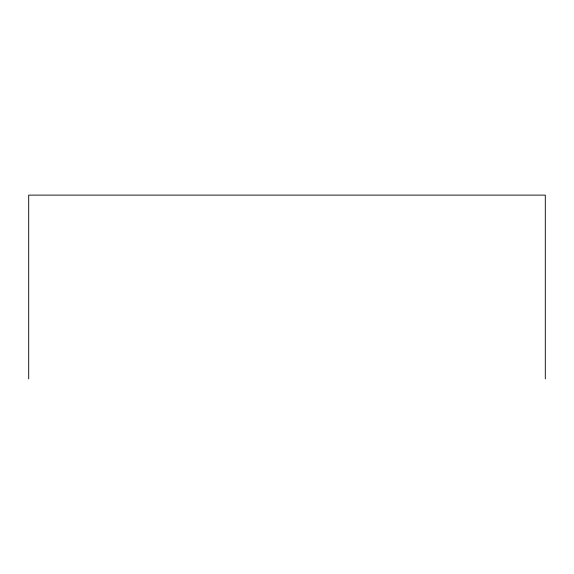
<?xml version="1.0" encoding="UTF-8"?>
<svg xmlns="http://www.w3.org/2000/svg" width="574" height="574" viewBox="0 0 574 574"><rect width="100%" height="100%" fill="white"/><g stroke="black" fill="none" stroke-linecap="round" stroke-linejoin="round"><path stroke-width="0.86" d="M545.3 378.883L545.3 195.117L28.7 195.117L28.7 378.883"/></g></svg>
